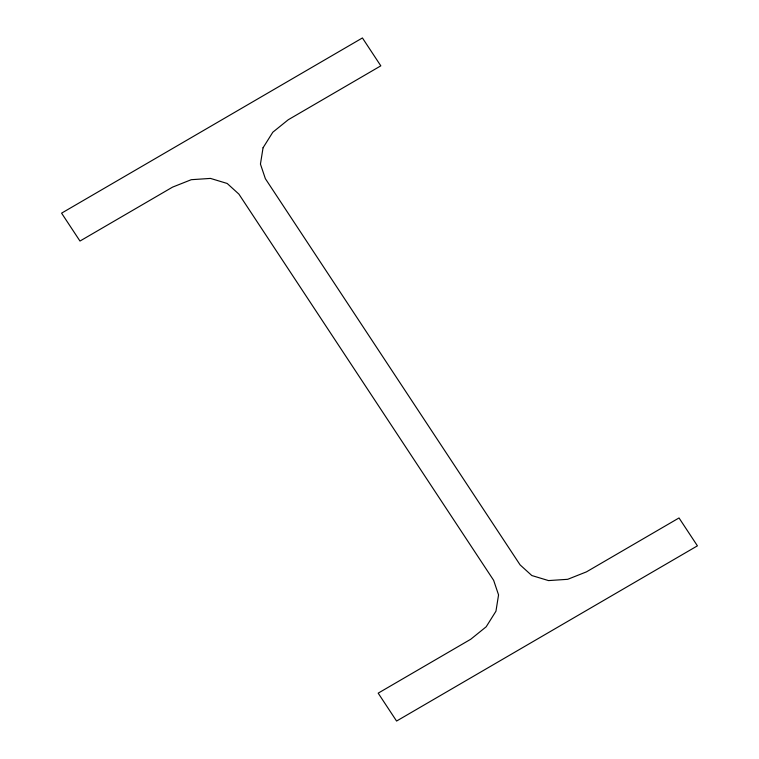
<?xml version="1.0" encoding="UTF-8"?>
<svg xmlns="http://www.w3.org/2000/svg" width="759" height="759" viewBox="0 0 759 759"><rect width="100%" height="100%" fill="white"/><g stroke="black" fill="none" stroke-linecap="round" stroke-linejoin="round"><path stroke-width="1.14" d="M263.05 147.787L260.441 164.105L265.365 178.688L520.105 564.895L531.812 575.531L548.529 580.588L567.713 579.307L586.432 571.878L679.02 517.951L697.417 545.844L396.577 721.05L378.181 693.157L470.779 639.23L486.187 626.782L495.95 611.213L498.559 594.895L493.635 580.312L238.895 194.105L227.188 183.469L210.471 178.412L191.287 179.693L172.568 187.122L79.98 241.049L61.583 213.156L362.423 37.95L380.819 65.843L288.221 119.77L272.813 132.218L263.05 147.787"/></g></svg>
